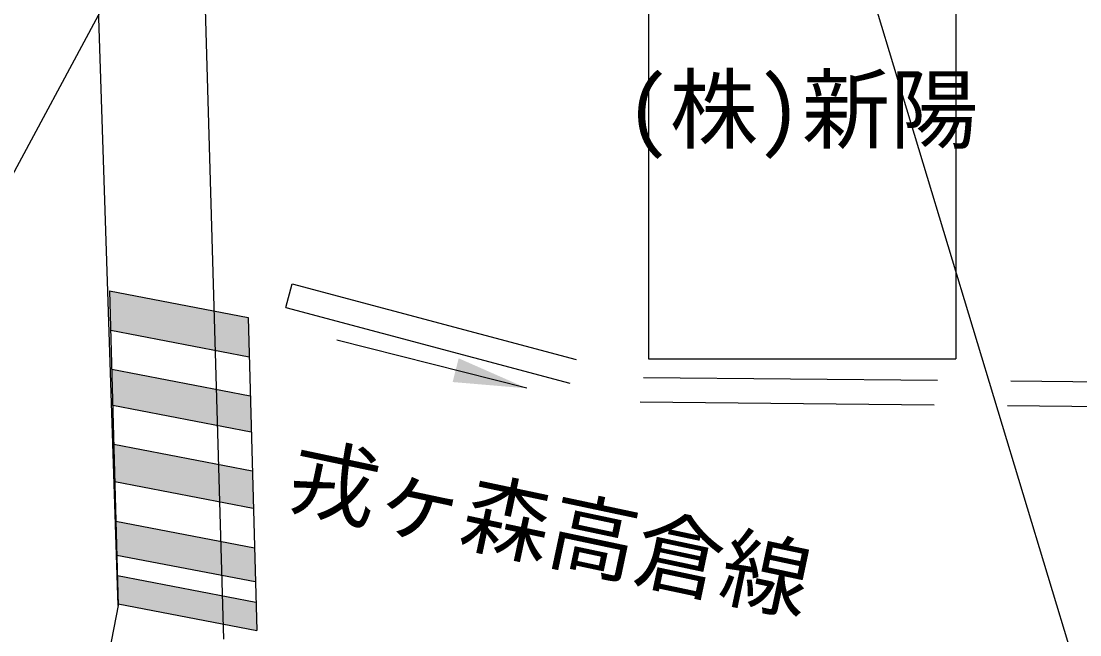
# Model space of a CAD drawing. Units: millimetres, scale not verified. Extents: x -55602354 to 84056675, y -218924267 to 380000.
# Drawn here: x 352990 to 374596, y 249868 to 262404 of the extents above; entities that cross this region are included whole.
import ezdxf
from ezdxf.enums import TextEntityAlignment as Align

# ---------------------------------------------------------------- set-up
doc = ezdxf.new("R2010")
doc.units = ezdxf.units.MM
doc.header["$LTSCALE"] = 1000
doc.linetypes.add('DASHED', pattern=[7.5, 6, -1.5])
for name, color, linetype, lineweight in [('M-BGD', 7, 'Continuous', 25), ('M-BGD-EXST', 7, 'Continuous', 25), ('M-STR-STR1', 1, 'Continuous', 25), ('M-STR-STRC', 7, 'Continuous', 25)]:
    doc.layers.add(name, color=color, linetype=linetype, lineweight=lineweight)
doc.layers.add('M-BMK-HTXT', color=7, linetype='Continuous')
doc.styles.add('ＭＳ ゴシック', font='')
doc.styles.get('ＭＳ ゴシック').set_extended_font_data('MS Gothic')

# ---------------------------------------------------------------- blocks, each defined once
blk = doc.blocks.new('filled_arrow')
at = {"color": 0, "linetype": 'Continuous', "lineweight": -2}
blk.add_solid([(7.5, 1.25), (0, 0), (7.5, -1.25)], dxfattribs=at)

msp = doc.modelspace()

# ---------------------------------------------------------------- hatches: boundary and pattern name
at = {"layer": 'M-STR-STRC'}
for points in [[(-55594916, -215317041, 1), (-55594610, -215317070, 1), (-55594305, -215317098, 1), (-55580797, -215307366, 0.41421), (-55580889, -215307431, 0.41421), (-55580745, -215307064, 0.41421), (-55580837, -215307129, 0.41421), (-55580692, -215306761, 0.41421), (-55580785, -215306827, 0.41421), (-55566345, -215305448, 1), (-55566384, -215305752, 1), (-55566423, -215306056, 1), (-55597548, -215332337, 0.41421), (-55597635, -215332409, 0.41421), (-55597517, -215332032, 0.41421), (-55597604, -215332103, 0.41421), (-55597486, -215331727, 0.41421), (-55597573, -215331798, 0.41421), (-55585677, -215342470, 0.41421), (-55585743, -215342562, 0.41421), (-55585726, -215342167, 0.41421), (-55585792, -215342259, 0.41421), (-55585774, -215341865, 0.41421), (-55585841, -215341956, 0.41421), (-55571762, -215344566, 1), (-55571732, -215344261, 1), (-55571703, -215343956, 1), (-55559075, -215335789, 1), (-55559380, -215335758, 1), (-55559685, -215335727, 1), (-55555688, -215322973, 1), (-55555727, -215323277, 1), (-55555767, -215323581, 1), (-55393271, -215354691, 1), (-55393233, -215354387, 1), (-55393196, -215354083, 1), (-55410449, -215351682, 1), (-55410411, -215351378, 1), (-55410374, -215351073, 1), (-55407336, -215338454, 1), (-55407557, -215338427, 1), (-55407777, -215338399, 1), (-55271677, -215370690, 1), (-55271982, -215370659, 1), (-55272287, -215370628, 1), (-55266346, -215358322, 1), (-55266377, -215358627, 1), (-55266407, -215358932, 1), (-55289179, -215367259, 1), (-55289140, -215366955, 1), (-55289100, -215366651, 1), (571140, 349427, -0.39598), (571140, 349427), (571140, 348155), (571851, 348154), (573112, 350484, 0.38568), (573112, 350484)], [(357643, 255544), (357621, 256348), (354795, 256893), (354817, 256089)], [(357685, 254016), (357665, 254750), (354839, 255294), (354859, 254561)], [(357728, 252458), (357707, 253217), (354881, 253762), (354902, 253002)], [(357769, 250955), (357750, 251646), (354924, 252191), (354943, 251499)], [(357797, 249956), (357781, 250534), (354955, 251079), (354971, 250501)]]:
    msp.add_hatch(color=256, dxfattribs=at).paths.add_polyline_path(points)

# ---------------------------------------------------------------- linework, layer by layer
at = {"layer": 'M-BGD'}
for p, q in [((365795, 265865), (365795, 255504)), ((372064, 265865), (372064, 255504)), ((356155, 265490), (349062, 252284)), ((358391, 256558), (358520, 257041)), ((365795, 255504), (372064, 255504)), ((354972, 250467), (354785, 249521))]:
    msp.add_line(p, q, dxfattribs=at)
at = {"layer": 'M-BGD', "linetype": 'DASHED'}
for p, q in [((358520, 257041), (365690, 255128)), ((358391, 256558), (365622, 254628)), ((365690, 255128), (377876, 255007)), ((365622, 254628), (377871, 254507))]:
    msp.add_line(p, q, dxfattribs=at)
at = {"layer": 'M-BGD-EXST'}
msp.add_line((363311, 254904), (359434, 255890), dxfattribs=at)
at = {"layer": 'M-STR-STR1'}
for p, q in [((354972, 250467), (353782, 286321)), ((356081, 285889), (357117, 249780))]:
    msp.add_line(p, q, dxfattribs=at)
at = {"layer": 'M-STR-STRC'}
for p, q in [((368998, 267429), (379853, 231534)), ((354795, 256893), (354972, 250467)), ((354795, 256893), (357621, 256348)), ((357621, 256348), (357797, 249956)), ((354817, 256089), (357643, 255544)), ((354839, 255294), (357665, 254750)), ((354859, 254561), (357685, 254016)), ((354881, 253762), (357707, 253217)), ((354902, 253002), (357728, 252458)), ((354924, 252191), (357750, 251646)), ((354943, 251499), (357769, 250955)), ((354955, 251079), (357781, 250534)), ((354971, 250501), (357797, 249956))]:
    msp.add_line(p, q, dxfattribs=at)

# ---------------------------------------------------------------- block references
at = {"layer": 'M-BGD-EXST', "xscale": 200, "yscale": 200, "rotation": 165.7}
msp.add_blockref('filled_arrow', (363311, 254904), dxfattribs=at)

# ---------------------------------------------------------------- texts
at = {"layer": 'M-BMK-HTXT', "style": 'ＭＳ ゴシック'}
msp.add_text('(株)新陽', height=1320, dxfattribs=at).set_placement((365327, 259546), align=Align.BOTTOM_LEFT)
msp.add_text('戎ヶ森高倉線', height=1320, rotation=348.037, dxfattribs=at).set_placement((358291, 252131), align=Align.BOTTOM_LEFT)

doc.saveas('drawing.dxf')
